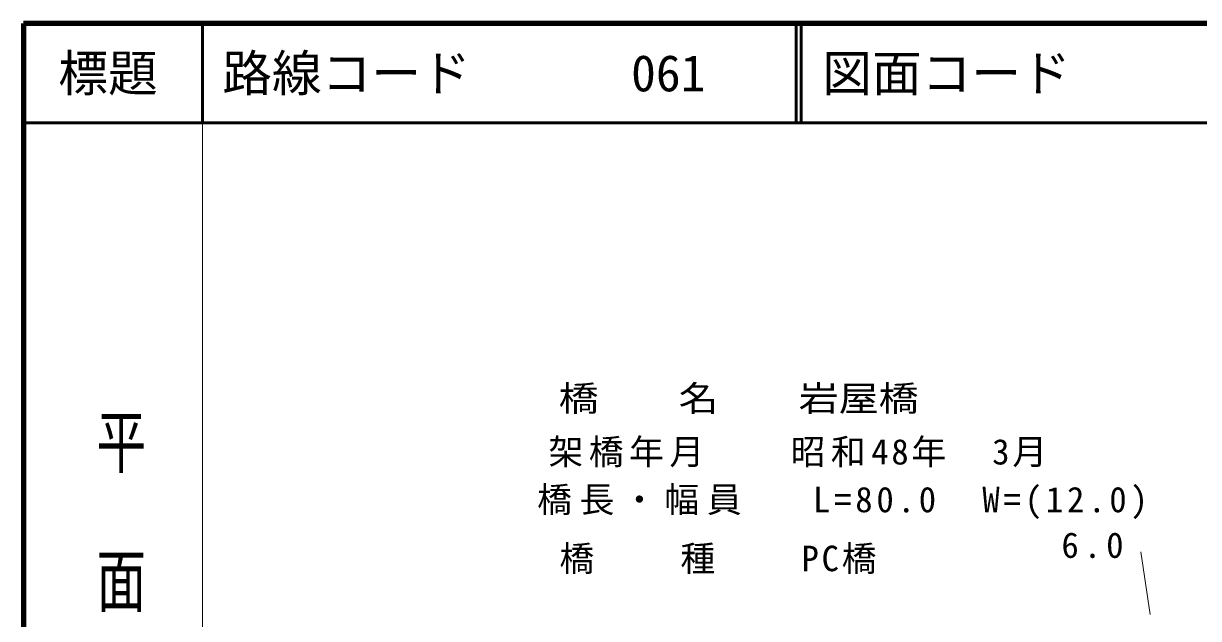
# Model space of a CAD drawing. Units: millimetres, scale not verified. Extents: x 40000 to 680000, y 20000 to 380000.
# Drawn here: x 40000 to 158238, y 320086 to 380000 of the extents above; entities that cross this region are included whole.
import ezdxf
from ezdxf.enums import TextEntityAlignment as Align

# ---------------------------------------------------------------- set-up
doc = ezdxf.new("R2010")
doc.units = ezdxf.units.MM
doc.header["$LTSCALE"] = 1000
for name, color, linetype, lineweight in [('M-BGD', 7, 'Continuous', 13), ('M-STR-HTXT', 7, 'Continuous', 13), ('M-TTL', 2, 'Continuous', 140), ('M-TTL-BAND', 7, 'Continuous', 13), ('M-TTL-LINE', 7, 'Continuous', 50)]:
    doc.layers.add(name, color=color, linetype=linetype, lineweight=lineweight)
doc.layers.add('M-TTL-TXT', color=7, linetype='Continuous')
doc.styles.add('@ＭＳ ゴシック', font='')
doc.styles.add('ＭＳ ゴシック', font='')
doc.styles.get('@ＭＳ ゴシック').set_extended_font_data('@MS Gothic')
doc.styles.get('ＭＳ ゴシック').set_extended_font_data('MS Gothic')

msp = doc.modelspace()

# ---------------------------------------------------------------- linework, layer by layer
at = {"layer": 'M-BGD'}
msp.add_line((153388, 320481), (152432, 326799), dxfattribs=at)
at = {"layer": 'M-TTL'}
for p, q in [((40000, 380000), (40000, 20000)), ((680000, 380000), (40000, 380000))]:
    msp.add_line(p, q, dxfattribs=at)
at = {"layer": 'M-TTL-BAND'}
msp.add_line((58000, 370000), (58000, 20000), dxfattribs=at)
at = {"layer": 'M-TTL-LINE'}
for p, q in [((58000, 380000), (58000, 370000)), ((117750, 380000), (117750, 370000)), ((118250, 380000), (118250, 370000)), ((40000, 370000), (680000, 370000))]:
    msp.add_line(p, q, dxfattribs=at)

# ---------------------------------------------------------------- texts
at = {"layer": 'M-STR-HTXT', "style": 'ＭＳ ゴシック', "width": 1.15}
msp.add_text('橋\u3000\u3000名\u3000\u3000岩屋橋', height=2566, dxfattribs=at).set_placement((111963, 340203), align=Align.BOTTOM_CENTER)
at = {"layer": 'M-STR-HTXT', "char_height": 2566, "attachment_point": 8, "style": 'ＭＳ ゴシック'}
for s, insert in [('\\T1.16;架橋年月\u3000\u3000昭和48年\u30003月', (118193, 335310)), ('\\T1.22;橋長・幅員\u3000\\~L=80.0\u3000W=(12.0)', (122607, 330099)), ('\\T1.29;6.0', (147826, 326150)), ('\\T1.16;橋\u3000\u3000種\u3000\u3000PC橋', (110160, 324571))]:
    msp.add_mtext(s, dxfattribs=dict(at, insert=insert))
at = {"layer": 'M-TTL-BAND', "style": '@ＭＳ ゴシック', "width": 1.4}
msp.add_text('平  面  図', height=3666, rotation=270, dxfattribs=at).set_placement((49777, 306475), align=Align.MIDDLE_RIGHT)
at = {"layer": 'M-TTL-TXT', "style": 'ＭＳ ゴシック'}
msp.add_text('標題', height=3666, dxfattribs=at).set_placement((48500, 375000), align=Align.MIDDLE_CENTER)
for s, p in [('路線コード', (60000, 375000)), ('061', (101142, 375000)), ('図面コード', (120380, 375000))]:
    msp.add_text(s, height=3666, dxfattribs=at).set_placement(p, align=Align.MIDDLE_LEFT)

doc.saveas('drawing.dxf')
